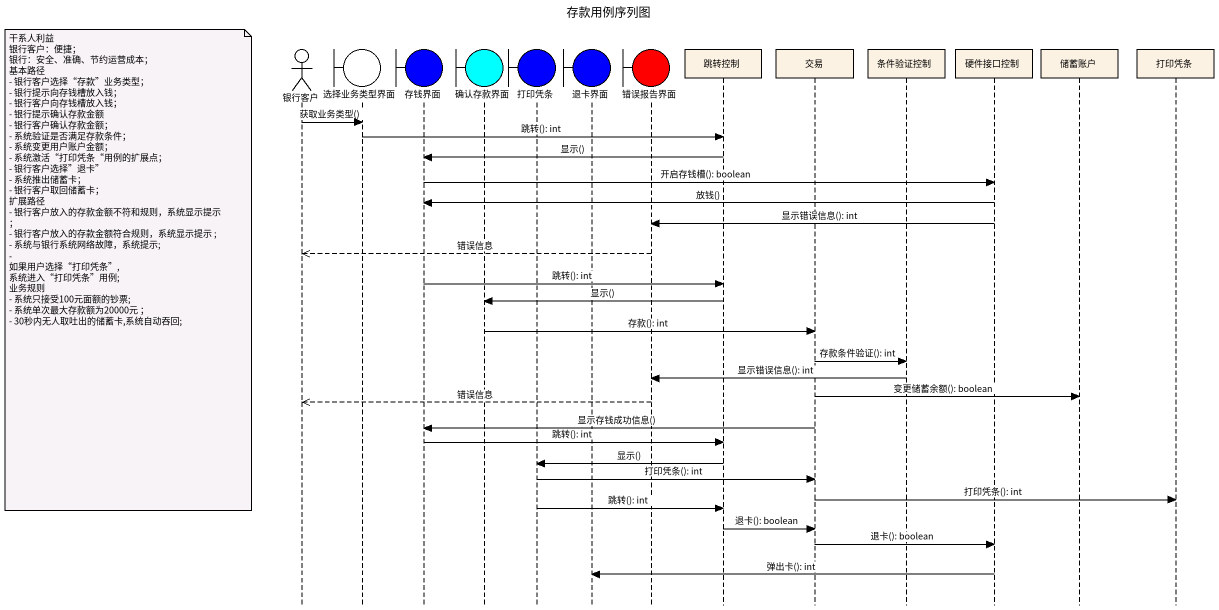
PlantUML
@startuml
title 存款用例序列图
hide footbox
actor 银行客户
boundary 选择业务类型界面
boundary 存钱界面 #0000FF
boundary 确认存款界面 #00FFFF
boundary 打印凭条 #0000FF
boundary 退卡界面 #0000FF
boundary 错误报告界面 #FF0000
participant 跳转控制
participant 交易
participant 条件验证控制
participant 硬件接口控制
participant 储蓄账户
participant "打印凭条" as 打印凭条_2

银行客户 -> 选择业务类型界面 : 获取业务类型()
选择业务类型界面 -> 跳转控制 : 跳转(): int
跳转控制 -> 存钱界面 : 显示()
存钱界面 -> 硬件接口控制 : 开启存钱槽(): boolean
硬件接口控制 -> 存钱界面 : 放钱()
硬件接口控制 -> 错误报告界面 : 显示错误信息(): int
错误报告界面 -->> 银行客户 : 错误信息
note left of 银行客户
  干系人利益
  银行客户：便捷；
  银行：安全、准确、节约运营成本；
  基本路径
  - 银行客户选择“存款”业务类型；
  - 银行提示向存钱槽放入钱；
  - 银行客户向存钱槽放入钱；
  - 银行提示确认存款金额
  - 银行客户确认存款金额；
  - 系统验证是否满足存款条件；
  - 系统变更用户账户金额；
  - 系统激活“打印凭条“用例的扩展点；
  - 银行客户选择”退卡”
  - 系统推出储蓄卡；
  - 银行客户取回储蓄卡；
  扩展路径
  - 银行客户放入的存款金额不符和规则，系统显示提示 ；
  - 银行客户放入的存款金额符合规则，系统显示提示 ;
  - 系统与银行系统网络故障，系统提示;
  - 如果用户选择“打印凭条”,系统进入“打印凭条”用例;
  业务规则
  - 系统只接受100元面额的钞票;
  - 系统单次最大存款额为20000元 ；
  - 30秒内无人取吐出的储蓄卡,系统自动吞回;
end note
存钱界面 -> 跳转控制 : 跳转(): int
跳转控制 -> 确认存款界面 : 显示()
确认存款界面 -> 交易 : 存款(): int
交易 -> 条件验证控制 : 存款条件验证(): int
条件验证控制 -> 错误报告界面 : 显示错误信息(): int
交易 -> 储蓄账户 : 变更储蓄余额(): boolean
错误报告界面 -->> 银行客户 : 错误信息
交易 -> 存钱界面 : 显示存钱成功信息()
存钱界面 -> 跳转控制 : 跳转(): int
跳转控制 -> 打印凭条 : 显示()
打印凭条 -> 交易 : 打印凭条(): int
交易 -> 打印凭条_2 : 打印凭条(): int
打印凭条 -> 跳转控制 : 跳转(): int
跳转控制 -> 交易 : 退卡(): boolean
交易 -> 硬件接口控制 : 退卡(): boolean
硬件接口控制 -> 退卡界面 : 弹出卡(): int
@enduml
